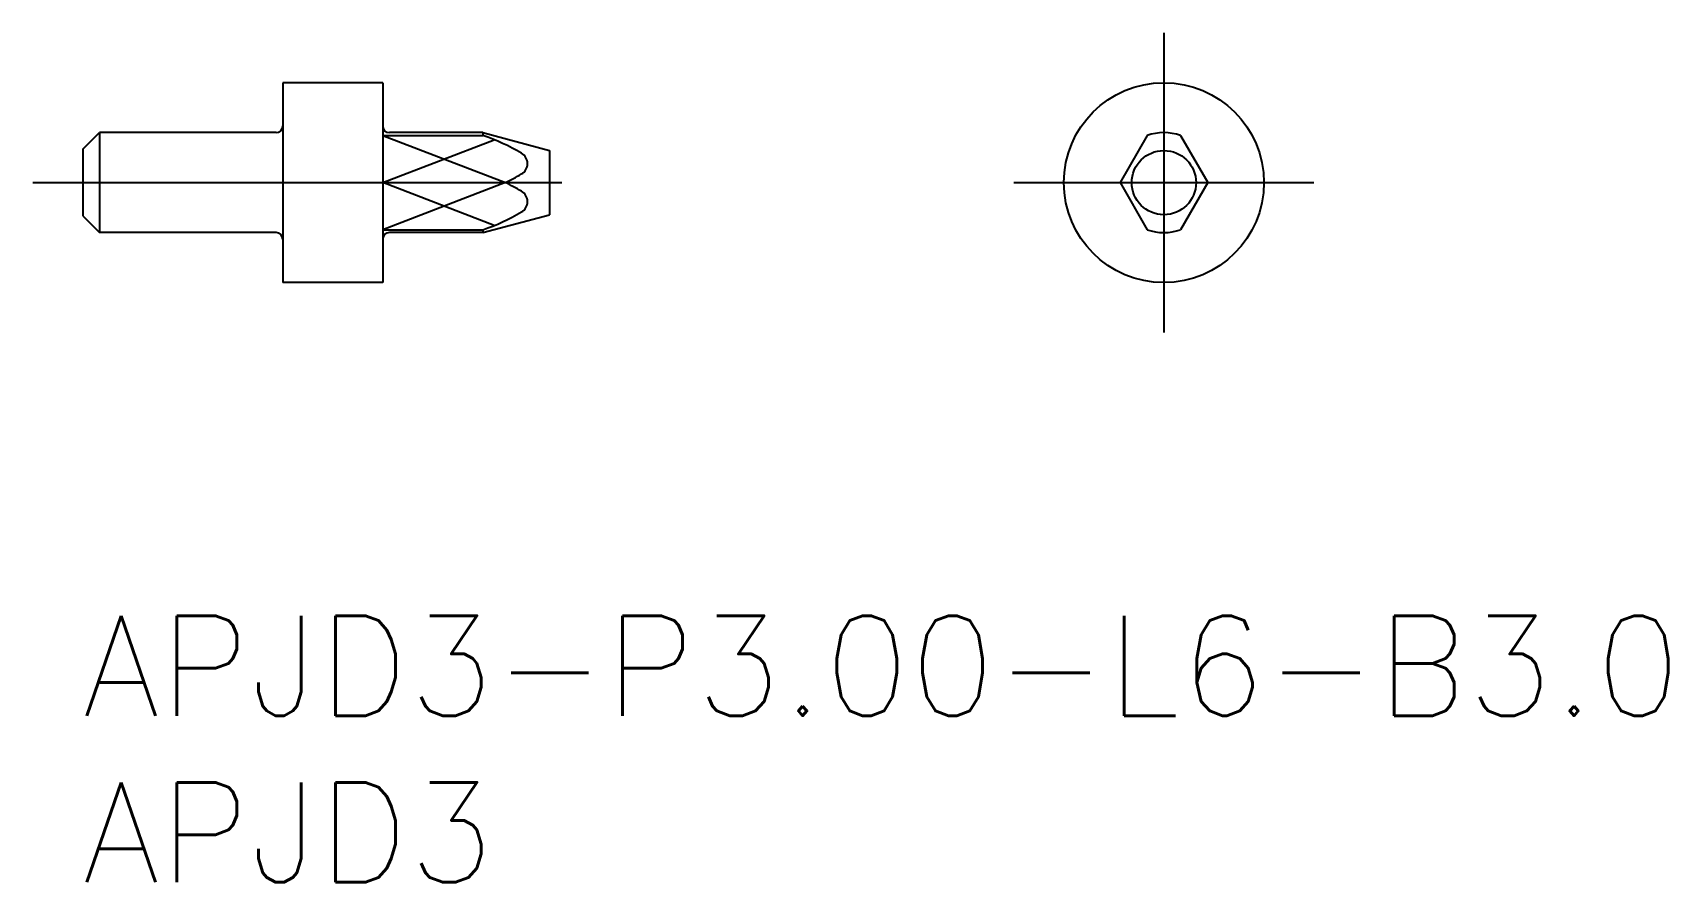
# Model space of a CAD drawing. Extents: x -1.5 to 47.6, y -8 to 17.5.
import ezdxf

# ---------------------------------------------------------------- set-up
doc = ezdxf.new("R2010")
doc.units = 0
doc.header["$LTSCALE"] = 0.5
doc.linetypes.add('CENTER', pattern=[50.8, 31.75, -6.35, 6.35, -6.35])
for name, color, linetype in [('MSM_CENTER', 1, 'CENTER'), ('MSM_CONTINUOUS', 7, 'CONTINUOUS'), ('MSM_NARROW', 5, 'CONTINUOUS'), ('MSM_PART_NUMBER', 7, 'CONTINUOUS')]:
    doc.layers.add(name, color=color, linetype=linetype)
doc.styles.get("Standard").update_dxf_attribs({"font": 'txt.shx', "height": 3, "bigfont": 'bigfont.shx'})

# ---------------------------------------------------------------- blocks, each defined once
blk = doc.blocks.new('*U2')
at = {"layer": 'MSM_PART_NUMBER'}
blk.add_text('APJD3-P3.00-L6-B3.0', height=3, dxfattribs=at).set_placement((0, -3))
blk = doc.blocks.new('*U3')
at = {"layer": 'MSM_PART_NUMBER'}
blk.add_text('APJD3', height=3, dxfattribs=at).set_placement((0, -8))

msp = doc.modelspace()

# ---------------------------------------------------------------- linework, layer by layer
at = {"layer": 'MSM_CENTER'}
for p, q in [((32.438, 17.5), (32.438, 8.5)), ((-1.5, 13), (15.5, 13)), ((27.938, 13), (36.938, 13))]:
    msp.add_line(p, q, dxfattribs=at)
at = {"layer": 'MSM_CONTINUOUS'}
for p, q in [((9, 16), (6, 16)), ((6, 16), (6, 10)), ((9, 16), (9, 10)), ((0, 14), (0.5, 14.5)), ((5.8, 14.5), (0.5, 14.5)), ((0.5, 14.5), (0.5, 11.5)), ((9, 14.414), (12, 14.414)), ((12, 14.5), (9.2, 14.5)), ((12, 14.5), (14, 13.964)), ((31.938, 14.414), (31.122, 13)), ((32.938, 14.414), (33.755, 13)), ((0, 14), (0, 12)), ((14, 13.964), (14, 12.036)), ((9, 13), (12.68, 13)), ((31.122, 13), (31.938, 11.586)), ((33.755, 13), (32.938, 11.586)), ((0, 12), (0.5, 11.5)), ((12, 11.5), (14, 12.036)), ((5.8, 11.5), (0.5, 11.5)), ((9, 11.586), (12, 11.586)), ((12, 11.5), (9.2, 11.5)), ((9, 10), (6, 10))]:
    msp.add_line(p, q, dxfattribs=at)
for radius in [3, 0.964]:
    msp.add_circle((32.438, 13), radius, dxfattribs=at)
for centre, radius, start, end in [((5.8, 14.7), 0.2, 270, 0), ((9.2, 14.7), 0.2, 180, 270), ((10.108, 8.735), 5.986, 59.2699, 71.5704), ((32.438, 13), 1.5, 70.5288, 109.4712), ((12.982, 13.57), 0.361, 300.7301, 59.2699), ((10.108, 18.405), 5.986, 295.4551, 300.7301), ((10.108, 7.595), 5.986, 59.2699, 64.5449), ((12.982, 12.43), 0.361, 300.7301, 59.2699), ((10.108, 17.265), 5.986, 288.4296, 300.7301), ((5.8, 11.3), 0.2, 0, 90), ((9.2, 11.3), 0.2, 90, 180), ((32.438, 13), 1.5, 250.5288, 289.4712)]:
    msp.add_arc(centre, radius, start, end, dxfattribs=at)
at = {"layer": 'MSM_NARROW'}
for p, q in [((9, 14.414), (12.68, 13)), ((9, 13), (12.348, 14.286)), ((12, 14.485), (12, 14.414)), ((12.68, 13), (9, 11.586)), ((12.348, 11.714), (9, 13)), ((12, 11.586), (12, 11.515))]:
    msp.add_line(p, q, dxfattribs=at)

# ---------------------------------------------------------------- block references
at = {"layer": 'MSM_CONTINUOUS'}
for name in ['*U2', '*U3']:
    msp.add_blockref(name, (0, 0), dxfattribs=at)

doc.saveas('drawing.dxf')
